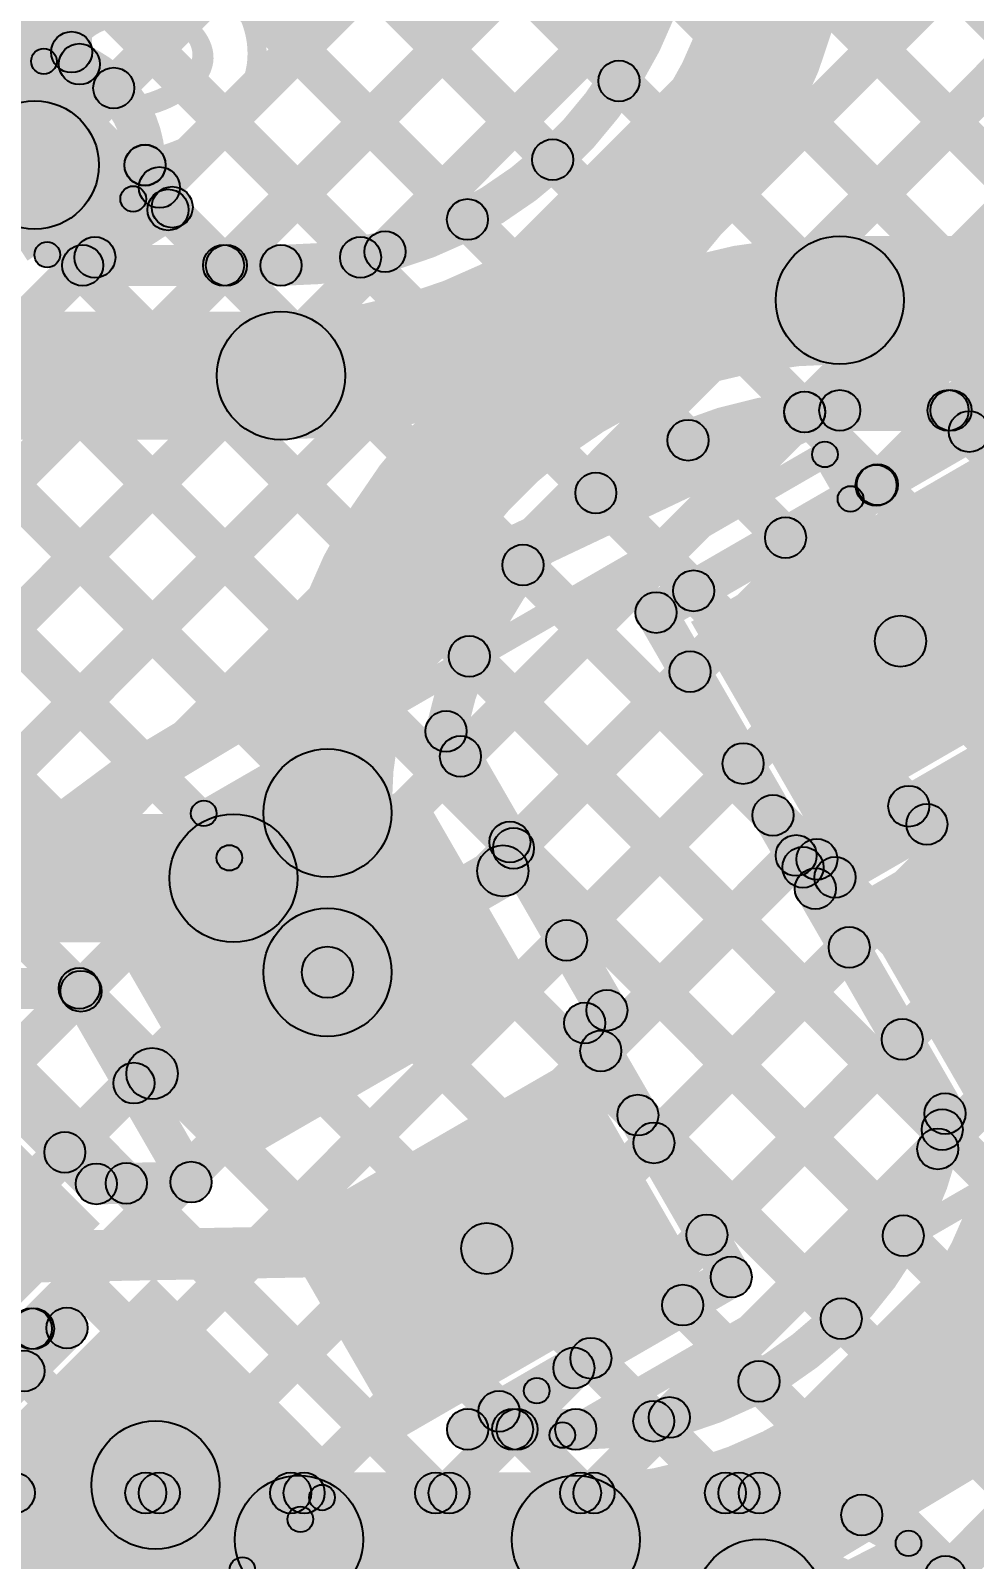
# Model space of a CAD drawing. Header units: millimetres. Extents: x -2.17 to 2.17, y -2.17 to 2.17.
# Drawn here: x -0.4874 to -0.3032, y 0.5495 to 0.8477 of the extents above; entities that cross this region are included whole.
import ezdxf

# ---------------------------------------------------------------- set-up
doc = ezdxf.new("R2010")
doc.units = ezdxf.units.MM
doc.header["$MEASUREMENT"] = 0
for name, color, linetype in [('BottomLayer', 5, 'Continuous'), ('Mechanical2', 216, 'Continuous'), ('TopLayer', 1, 'Continuous'), ('TopOverlay', 2, 'Continuous'), ('TopPaste', 8, 'Continuous'), ('TopSolder', 216, 'Continuous')]:
    doc.layers.add(name, color=color, linetype=linetype)

# ---------------------------------------------------------------- blocks, each defined once
blk = doc.blocks.new('WS2812B_M____240')
at = {"layer": 'TopLayer'}
for points in [[(-0.09409, 0.05079), (-0.03504, 0.05079), (-0.03504, 0.01142), (-0.09409, 0.01142)], [(0.03504, 0.05079), (0.09409, 0.05079), (0.09409, 0.01142), (0.03504, 0.01142)], [(-0.09409, -0.01142), (-0.03504, -0.01142), (-0.03504, -0.05079), (-0.09409, -0.05079)], [(0.03504, -0.01142), (0.09409, -0.01142), (0.09409, -0.05079), (0.03504, -0.05079)]]:
    blk.add_hatch(color=1, dxfattribs=at).paths.add_polyline_path(points)
at = {"layer": 'TopOverlay'}
for points in [[(0.07, 0.0725), (0.07, 0.0675), (-0.07, 0.0675), (-0.07, 0.0725)], [(0.0725, 0.06), (0.0675, 0.06), (0.0675, 0.07), (0.0725, 0.07)], [(-0.0675, -0.07), (-0.0725, -0.07), (-0.0725, -0.06), (-0.0675, -0.06)], [(0.0725, -0.07), (0.0675, -0.07), (0.0675, -0.06), (0.0725, -0.06)], [(0.07, -0.0675), (0.07, -0.0725), (-0.07, -0.0725), (-0.07, -0.0675)]]:
    blk.add_hatch(color=2, dxfattribs=at).paths.add_polyline_path(points)
h = blk.add_hatch(color=2, dxfattribs=at)
edge = h.paths.add_edge_path()
edge.add_arc((0.07, 0.07), 0.0025, 0, 360)
h = blk.add_hatch(color=2, dxfattribs=at)
edge = h.paths.add_edge_path()
edge.add_arc((0.07, 0.07), 0.0025, 0, 360)
h = blk.add_hatch(color=2, dxfattribs=at)
edge = h.paths.add_edge_path()
edge.add_arc((0.07, 0.06), 0.0025, 0, 360)
h = blk.add_hatch(color=2, dxfattribs=at)
edge = h.paths.add_edge_path()
edge.add_arc((-0.07, -0.06), 0.0025, 0, 360)
h = blk.add_hatch(color=2, dxfattribs=at)
edge = h.paths.add_edge_path()
edge.add_arc((0.07, -0.06), 0.0025, 0, 360)
h = blk.add_hatch(color=2, dxfattribs=at)
edge = h.paths.add_edge_path()
edge.add_arc((-0.07, -0.07), 0.0025, 0, 360)
h = blk.add_hatch(color=2, dxfattribs=at)
edge = h.paths.add_edge_path()
edge.add_arc((-0.07, -0.07), 0.0025, 0, 360)
h = blk.add_hatch(color=2, dxfattribs=at)
edge = h.paths.add_edge_path()
edge.add_arc((0.07, -0.07), 0.0025, 0, 360)
h = blk.add_hatch(color=2, dxfattribs=at)
edge = h.paths.add_edge_path()
edge.add_arc((0.07, -0.07), 0.0025, 0, 360)
at = {"layer": 'TopPaste'}
for points in [[(-0.09409, 0.05079), (-0.03504, 0.05079), (-0.03504, 0.01142), (-0.09409, 0.01142)], [(0.03504, 0.05079), (0.09409, 0.05079), (0.09409, 0.01142), (0.03504, 0.01142)], [(-0.09409, -0.01142), (-0.03504, -0.01142), (-0.03504, -0.05079), (-0.09409, -0.05079)], [(0.03504, -0.01142), (0.09409, -0.01142), (0.09409, -0.05079), (0.03504, -0.05079)]]:
    blk.add_hatch(color=8, dxfattribs=at).paths.add_polyline_path(points)
at = {"layer": 'TopSolder'}
for points in [[(-0.09809, 0.05479), (-0.03104, 0.05479), (-0.03104, 0.00742), (-0.09809, 0.00742)], [(0.03104, 0.05479), (0.09809, 0.05479), (0.09809, 0.00742), (0.03104, 0.00742)], [(-0.09809, -0.00742), (-0.03104, -0.00742), (-0.03104, -0.05479), (-0.09809, -0.05479)], [(0.03104, -0.00742), (0.09809, -0.00742), (0.09809, -0.05479), (0.03104, -0.05479)]]:
    blk.add_hatch(color=216, dxfattribs=at).paths.add_polyline_path(points)
at = {"layer": 'TopOverlay'}
for centre in [(0.07, 0.07), (0.07, 0.07), (0.07, 0.06), (-0.07, -0.06), (0.07, -0.06), (-0.07, -0.07), (-0.07, -0.07), (0.07, -0.07), (0.07, -0.07)]:
    blk.add_circle(centre, 0.0025, dxfattribs=at)
blk = doc.blocks.new('WS2812B_M____241')
at = {"layer": 'TopLayer'}
for points in [[(-0.09409, 0.05079), (-0.03504, 0.05079), (-0.03504, 0.01142), (-0.09409, 0.01142)], [(-0.09409, -0.01142), (-0.03504, -0.01142), (-0.03504, -0.05079), (-0.09409, -0.05079)]]:
    blk.add_hatch(color=1, dxfattribs=at).paths.add_polyline_path(points)
at = {"layer": 'TopOverlay'}
h = blk.add_hatch(color=2, dxfattribs=at)
edge = h.paths.add_edge_path()
edge.add_arc((-0.091, 0.061), 0.0025, 0, 360)
h = blk.add_hatch(color=2, dxfattribs=at)
edge = h.paths.add_edge_path()
edge.add_arc((-0.085, 0.061), 0.0025, 0, 360)
h = blk.add_hatch(color=2, dxfattribs=at)
edge = h.paths.add_edge_path()
edge.add_arc((-0.07, 0.06), 0.0025, 0, 360)
at = {"layer": 'TopPaste'}
for points in [[(-0.09409, 0.05079), (-0.03504, 0.05079), (-0.03504, 0.01142), (-0.09409, 0.01142)], [(-0.09409, -0.01142), (-0.03504, -0.01142), (-0.03504, -0.05079), (-0.09409, -0.05079)]]:
    blk.add_hatch(color=8, dxfattribs=at).paths.add_polyline_path(points)
at = {"layer": 'TopSolder'}
for points in [[(-0.09809, 0.05479), (-0.03104, 0.05479), (-0.03104, 0.00742), (-0.09809, 0.00742)], [(-0.09809, -0.00742), (-0.03104, -0.00742), (-0.03104, -0.05479), (-0.09809, -0.05479)]]:
    blk.add_hatch(color=216, dxfattribs=at).paths.add_polyline_path(points)
at = {"layer": 'TopOverlay', "const_width": 0.005}
blk.add_lwpolyline([(-0.085, 0.061, 1), (-0.091, 0.061, 1)], format="xyb", close=True, dxfattribs=at)
at = {"layer": 'TopOverlay'}
for centre in [(-0.091, 0.061), (-0.085, 0.061), (-0.07, 0.06)]:
    blk.add_circle(centre, 0.0025, dxfattribs=at)
blk = doc.blocks.new('C__0402_381')
at = {"layer": 'TopLayer'}
for points in [[(-0.0275, -0.0125), (-0.0275, 0.0125), (-0.0095, 0.0125), (-0.0095, -0.0125)], [(0.0095, -0.0125), (0.0095, 0.0125), (0.0275, 0.0125), (0.0275, -0.0125)]]:
    blk.add_hatch(color=1, dxfattribs=at).paths.add_polyline_path(points)
at = {"layer": 'TopOverlay'}
h = blk.add_hatch(color=2, dxfattribs=at)
edge = h.paths.add_edge_path()
edge.add_arc((-0.031, 0.016), 0.0025, 0, 360)
h = blk.add_hatch(color=2, dxfattribs=at)
edge = h.paths.add_edge_path()
edge.add_arc((-0.031, 0.016), 0.0025, 0, 360)
for points in [[(-0.031, 0.0135), (-0.031, 0.0185), (-0.011, 0.0185), (-0.011, 0.0135)], [(0.011, 0.0135), (0.011, 0.0185), (0.031, 0.0185), (0.031, 0.0135)], [(-0.0335, 0.016), (-0.0285, 0.016), (-0.0285, -0.016), (-0.0335, -0.016)], [(0.0285, 0.016), (0.0335, 0.016), (0.0335, -0.016), (0.0285, -0.016)], [(-0.031, -0.0185), (-0.031, -0.0135), (-0.011, -0.0135), (-0.011, -0.0185)], [(0.011, -0.0185), (0.011, -0.0135), (0.031, -0.0135), (0.031, -0.0185)]]:
    blk.add_hatch(color=2, dxfattribs=at).paths.add_polyline_path(points)
h = blk.add_hatch(color=2, dxfattribs=at)
edge = h.paths.add_edge_path()
edge.add_arc((-0.011, 0.016), 0.0025, 0, 360)
h = blk.add_hatch(color=2, dxfattribs=at)
edge = h.paths.add_edge_path()
edge.add_arc((0.011, 0.016), 0.0025, 0, 360)
h = blk.add_hatch(color=2, dxfattribs=at)
edge = h.paths.add_edge_path()
edge.add_arc((0.031, 0.016), 0.0025, 0, 360)
h = blk.add_hatch(color=2, dxfattribs=at)
edge = h.paths.add_edge_path()
edge.add_arc((0.031, 0.016), 0.0025, 0, 360)
h = blk.add_hatch(color=2, dxfattribs=at)
edge = h.paths.add_edge_path()
edge.add_arc((-0.031, -0.016), 0.0025, 0, 360)
h = blk.add_hatch(color=2, dxfattribs=at)
edge = h.paths.add_edge_path()
edge.add_arc((-0.031, -0.016), 0.0025, 0, 360)
h = blk.add_hatch(color=2, dxfattribs=at)
edge = h.paths.add_edge_path()
edge.add_arc((-0.011, -0.016), 0.0025, 0, 360)
h = blk.add_hatch(color=2, dxfattribs=at)
edge = h.paths.add_edge_path()
edge.add_arc((0.011, -0.016), 0.0025, 0, 360)
h = blk.add_hatch(color=2, dxfattribs=at)
edge = h.paths.add_edge_path()
edge.add_arc((0.031, -0.016), 0.0025, 0, 360)
h = blk.add_hatch(color=2, dxfattribs=at)
edge = h.paths.add_edge_path()
edge.add_arc((0.031, -0.016), 0.0025, 0, 360)
at = {"layer": 'TopPaste'}
for points in [[(-0.0275, -0.0125), (-0.0275, 0.0125), (-0.0095, 0.0125), (-0.0095, -0.0125)], [(0.0095, -0.0125), (0.0095, 0.0125), (0.0275, 0.0125), (0.0275, -0.0125)]]:
    blk.add_hatch(color=8, dxfattribs=at).paths.add_polyline_path(points)
at = {"layer": 'TopSolder'}
for points in [[(-0.02986, -0.01486), (-0.02986, 0.01486), (-0.00714, 0.01486), (-0.00714, -0.01486)], [(0.00714, -0.01486), (0.00714, 0.01486), (0.02986, 0.01486), (0.02986, -0.01486)]]:
    blk.add_hatch(color=216, dxfattribs=at).paths.add_polyline_path(points)
at = {"layer": 'TopOverlay'}
for centre in [(-0.031, 0.016), (-0.031, 0.016), (-0.011, 0.016), (0.011, 0.016), (0.031, 0.016), (0.031, 0.016), (-0.031, -0.016), (-0.031, -0.016), (-0.011, -0.016), (0.011, -0.016), (0.031, -0.016), (0.031, -0.016)]:
    blk.add_circle(centre, 0.0025, dxfattribs=at)
blk = doc.blocks.new('C__0402_410')
at = {"layer": 'TopLayer'}
for points in [[(-0.0275, -0.0125), (-0.0275, 0.0125), (-0.0095, 0.0125), (-0.0095, -0.0125)], [(0.0095, -0.0125), (0.0095, 0.0125), (0.0275, 0.0125), (0.0275, -0.0125)]]:
    blk.add_hatch(color=1, dxfattribs=at).paths.add_polyline_path(points)
at = {"layer": 'TopOverlay'}
h = blk.add_hatch(color=2, dxfattribs=at)
edge = h.paths.add_edge_path()
edge.add_arc((-0.031, 0.016), 0.0025, 0, 360)
h = blk.add_hatch(color=2, dxfattribs=at)
edge = h.paths.add_edge_path()
edge.add_arc((-0.031, 0.016), 0.0025, 0, 360)
for points in [[(-0.031, 0.0135), (-0.031, 0.0185), (-0.011, 0.0185), (-0.011, 0.0135)], [(0.011, 0.0135), (0.011, 0.0185), (0.031, 0.0185), (0.031, 0.0135)], [(-0.0335, 0.016), (-0.0285, 0.016), (-0.0285, -0.016), (-0.0335, -0.016)], [(0.0285, 0.016), (0.0335, 0.016), (0.0335, -0.016), (0.0285, -0.016)], [(-0.031, -0.0185), (-0.031, -0.0135), (-0.011, -0.0135), (-0.011, -0.0185)], [(0.011, -0.0185), (0.011, -0.0135), (0.031, -0.0135), (0.031, -0.0185)]]:
    blk.add_hatch(color=2, dxfattribs=at).paths.add_polyline_path(points)
h = blk.add_hatch(color=2, dxfattribs=at)
edge = h.paths.add_edge_path()
edge.add_arc((-0.011, 0.016), 0.0025, 0, 360)
h = blk.add_hatch(color=2, dxfattribs=at)
edge = h.paths.add_edge_path()
edge.add_arc((0.011, 0.016), 0.0025, 0, 360)
h = blk.add_hatch(color=2, dxfattribs=at)
edge = h.paths.add_edge_path()
edge.add_arc((0.031, 0.016), 0.0025, 0, 360)
h = blk.add_hatch(color=2, dxfattribs=at)
edge = h.paths.add_edge_path()
edge.add_arc((0.031, 0.016), 0.0025, 0, 360)
h = blk.add_hatch(color=2, dxfattribs=at)
edge = h.paths.add_edge_path()
edge.add_arc((-0.031, -0.016), 0.0025, 0, 360)
h = blk.add_hatch(color=2, dxfattribs=at)
edge = h.paths.add_edge_path()
edge.add_arc((-0.031, -0.016), 0.0025, 0, 360)
h = blk.add_hatch(color=2, dxfattribs=at)
edge = h.paths.add_edge_path()
edge.add_arc((-0.011, -0.016), 0.0025, 0, 360)
h = blk.add_hatch(color=2, dxfattribs=at)
edge = h.paths.add_edge_path()
edge.add_arc((0.011, -0.016), 0.0025, 0, 360)
h = blk.add_hatch(color=2, dxfattribs=at)
edge = h.paths.add_edge_path()
edge.add_arc((0.031, -0.016), 0.0025, 0, 360)
h = blk.add_hatch(color=2, dxfattribs=at)
edge = h.paths.add_edge_path()
edge.add_arc((0.031, -0.016), 0.0025, 0, 360)
at = {"layer": 'TopPaste'}
for points in [[(-0.0275, -0.0125), (-0.0275, 0.0125), (-0.0095, 0.0125), (-0.0095, -0.0125)], [(0.0095, -0.0125), (0.0095, 0.0125), (0.0275, 0.0125), (0.0275, -0.0125)]]:
    blk.add_hatch(color=8, dxfattribs=at).paths.add_polyline_path(points)
at = {"layer": 'TopSolder'}
for points in [[(-0.02986, -0.01486), (-0.02986, 0.01486), (-0.00714, 0.01486), (-0.00714, -0.01486)], [(0.00714, -0.01486), (0.00714, 0.01486), (0.02986, 0.01486), (0.02986, -0.01486)]]:
    blk.add_hatch(color=216, dxfattribs=at).paths.add_polyline_path(points)
at = {"layer": 'TopOverlay'}
for centre in [(-0.031, 0.016), (-0.031, 0.016), (-0.011, 0.016), (0.011, 0.016), (0.031, 0.016), (0.031, 0.016), (-0.031, -0.016), (-0.031, -0.016), (-0.011, -0.016), (0.011, -0.016), (0.031, -0.016), (0.031, -0.016)]:
    blk.add_circle(centre, 0.0025, dxfattribs=at)

msp = doc.modelspace()

# ---------------------------------------------------------------- hatches: boundary and pattern name
at = {"layer": 'BottomLayer'}
for points in [[(-0.32235, 0.55537), (-0.32801, 0.56103), (0.94909, 1.83813), (0.95475, 1.83247)], [(-0.30604, 0.5434), (-0.3117, 0.54906), (0.96823, 1.82898), (0.97388, 1.82332)], [(-1.27751, 1.59571), (-1.27186, 1.60136), (-0.20667, 0.53618), (-0.21233, 0.53052)], [(-1.29351, 1.58342), (-1.28786, 1.58908), (-0.20667, 0.50789), (-0.21233, 0.50224)], [(-1.30951, 1.57114), (-1.30386, 1.57679), (-0.20667, 0.47961), (-0.21233, 0.47395)], [(-1.32551, 1.55885), (-1.31985, 1.56451), (-0.09317, 0.33782), (-0.09883, 0.33217)], [(-1.34151, 1.54657), (-1.33585, 1.55222), (-0.34896, 0.56533), (-0.35462, 0.55967)], [(-1.35607, 1.53284), (-1.35042, 1.5385), (-0.37724, 0.56533), (-0.3829, 0.55967)], [(-1.37022, 1.5187), (-1.36456, 1.52436), (-0.40553, 0.56533), (-0.41119, 0.55967)], [(-1.38436, 1.50456), (-1.3787, 1.51022), (-0.43381, 0.56533), (-0.43947, 0.55967)], [(-1.3985, 1.49042), (-1.39284, 1.49607), (-0.4621, 0.56533), (-0.46775, 0.55967)], [(-1.03821, 0.29206), (-1.04387, 0.29772), (0.13631, 1.47789), (0.14197, 1.47224)], [(-1.00993, 0.29206), (-1.01558, 0.29772), (0.14567, 1.45897), (0.15133, 1.45332)], [(-0.98164, 0.29206), (-0.9873, 0.29772), (0.14567, 1.43069), (0.15133, 1.42503)], [(-0.95336, 0.29206), (-0.95902, 0.29772), (0.14567, 1.4024), (0.15133, 1.39675)], [(-0.92507, 0.29206), (-0.93073, 0.29772), (0.14567, 1.37412), (0.15133, 1.36846)], [(-0.70329, 0.48556), (-0.70895, 0.49122), (0.14567, 1.34584), (0.15133, 1.34018)], [(-0.67501, 0.48556), (-0.68066, 0.49122), (0.14567, 1.31755), (0.15133, 1.31189)], [(-0.57427, 0.55801), (-0.57993, 0.56366), (0.14567, 1.28927), (0.15133, 1.28361)], [(-0.54433, 0.55967), (-0.54998, 0.56533), (0.14567, 1.26098), (0.15133, 1.25533)], [(-0.51604, 0.55967), (-0.5217, 0.56533), (0.14567, 1.2327), (0.15133, 1.22704)], [(-0.66433, 1.20879), (-0.65867, 1.21445), (-0.09882, 0.6546), (-0.10448, 0.64895)], [(-0.48776, 0.55967), (-0.49341, 0.56533), (0.14567, 1.20441), (0.15133, 1.19876)], [(-0.66433, 1.18051), (-0.65867, 1.18617), (-0.12711, 0.6546), (-0.13277, 0.64895)], [(-0.45947, 0.55967), (-0.46513, 0.56533), (0.14567, 1.17613), (0.15133, 1.17047)], [(-0.66433, 1.15223), (-0.65867, 1.15788), (-0.15539, 0.6546), (-0.16105, 0.64895)], [(-0.43119, 0.55967), (-0.43685, 0.56533), (0.14567, 1.14785), (0.15133, 1.14219)], [(-0.66433, 1.12394), (-0.65867, 1.1296), (-0.1807, 0.65163), (-0.18636, 0.64597)], [(-0.4029, 0.55967), (-0.40856, 0.56533), (0.14163, 1.11552), (0.14728, 1.10986)], [(-0.66834, 1.09967), (-0.66268, 1.10533), (-0.19707, 0.63972), (-0.20273, 0.63406)], [(-0.37462, 0.55967), (-0.38028, 0.56533), (0.15243, 1.09803), (0.15808, 1.09238)], [(-0.34634, 0.55967), (-0.35199, 0.56533), (0.17891, 1.09623), (0.18457, 1.09057)], [(-0.68038, 1.08342), (-0.67472, 1.08908), (-0.20604, 0.6204), (-0.2117, 0.61474)], [(-0.72472, 1.0712), (-0.71906, 1.07685), (-0.20667, 0.56446), (-0.21233, 0.5588)], [(-0.69887, 1.07363), (-0.69321, 1.07928), (-0.20667, 0.59275), (-0.21233, 0.58709)], [(-0.56506, 0.5585), (-0.56506, 0.5665), (-0.3452, 0.5665), (-0.3452, 0.5585)], [(-0.56506, 0.5285), (-0.56506, 0.5535), (-0.3452, 0.5535), (-0.3452, 0.5285)]]:
    msp.add_hatch(color=5, dxfattribs=at).paths.add_polyline_path(points)
h = msp.add_hatch(color=5, dxfattribs=at)
edge = h.paths.add_edge_path()
edge.add_arc((-0.49059, 0.5625), 0.004, 0, 360)
h = msp.add_hatch(color=5, dxfattribs=at)
edge = h.paths.add_edge_path()
edge.add_arc((-0.46493, 0.5625), 0.004, 0, 360)
h = msp.add_hatch(color=5, dxfattribs=at)
edge = h.paths.add_edge_path()
edge.add_arc((-0.4623, 0.5625), 0.004, 0, 360)
h = msp.add_hatch(color=5, dxfattribs=at)
edge = h.paths.add_edge_path()
edge.add_arc((-0.43664, 0.5625), 0.004, 0, 360)
h = msp.add_hatch(color=5, dxfattribs=at)
edge = h.paths.add_edge_path()
edge.add_arc((-0.43402, 0.5625), 0.004, 0, 360)
h = msp.add_hatch(color=5, dxfattribs=at)
edge = h.paths.add_edge_path()
edge.add_arc((-0.40836, 0.5625), 0.004, 0, 360)
h = msp.add_hatch(color=5, dxfattribs=at)
edge = h.paths.add_edge_path()
edge.add_arc((-0.40573, 0.5625), 0.004, 0, 360)
h = msp.add_hatch(color=5, dxfattribs=at)
edge = h.paths.add_edge_path()
edge.add_arc((-0.38007, 0.5625), 0.004, 0, 360)
h = msp.add_hatch(color=5, dxfattribs=at)
edge = h.paths.add_edge_path()
edge.add_arc((-0.37745, 0.5625), 0.004, 0, 360)
h = msp.add_hatch(color=5, dxfattribs=at)
edge = h.paths.add_edge_path()
edge.add_arc((-0.35179, 0.5625), 0.004, 0, 360)
h = msp.add_hatch(color=5, dxfattribs=at)
edge = h.paths.add_edge_path()
edge.add_arc((-0.34916, 0.5625), 0.004, 0, 360)
h = msp.add_hatch(color=5, dxfattribs=at)
edge = h.paths.add_edge_path()
edge.add_arc((-0.3452, 0.5625), 0.004, 0, 360)
h = msp.add_hatch(color=5, dxfattribs=at)
edge = h.paths.add_edge_path()
edge.add_arc((-0.3452, 0.5625), 0.004, 0, 360)
h = msp.add_hatch(color=5, dxfattribs=at)
edge = h.paths.add_edge_path()
edge.add_arc((-0.32518, 0.5582), 0.004, 0, 360)
h = msp.add_hatch(color=5, dxfattribs=at)
edge = h.paths.add_edge_path()
edge.add_arc((-0.3452, 0.541), 0.0125, 0, 360)
h = msp.add_hatch(color=5, dxfattribs=at)
edge = h.paths.add_edge_path()
edge.add_arc((-0.3452, 0.541), 0.0125, 0, 360)
h = msp.add_hatch(color=5, dxfattribs=at)
edge = h.paths.add_edge_path()
edge.add_arc((-0.30887, 0.54623), 0.004, 0, 360)
at = {"layer": 'TopLayer'}
for points in [[(-0.46835, 0.83364), (-0.47401, 0.83929), (-0.42158, 0.89172), (-0.41593, 0.88606)], [(-0.45945, 0.81426), (-0.4651, 0.81991), (-0.39238, 0.89264), (-0.38672, 0.88698)], [(-0.45473, 0.88606), (-0.44908, 0.89172), (-0.38269, 0.82533), (-0.38835, 0.81968)], [(-0.42645, 0.88606), (-0.42079, 0.89172), (-0.36974, 0.84067), (-0.3754, 0.83501)], [(-0.47541, 0.84347), (-0.48341, 0.84347), (-0.48341, 0.88931), (-0.47541, 0.88931)], [(-0.48224, 0.88528), (-0.47658, 0.89094), (-0.39931, 0.81367), (-0.40497, 0.80801)], [(-0.44636, 0.79906), (-0.45202, 0.80472), (-0.36567, 0.89107), (-0.36001, 0.88541)], [(-0.48224, 0.857), (-0.47658, 0.86266), (-0.42019, 0.80627), (-0.42585, 0.80061)], [(-0.4154, 0.80173), (-0.42106, 0.80739), (-0.36554, 0.8629), (-0.35989, 0.85725)], [(-0.46844, 0.81923), (-0.46173, 0.82359), (-0.45642, 0.81542), (-0.46313, 0.81106)], [(-0.47268, 0.80009), (-0.47704, 0.8068), (-0.46196, 0.81659), (-0.4576, 0.80988)], [(-0.46341, 0.80989), (-0.45775, 0.81554), (-0.44693, 0.80472), (-0.45258, 0.79906)], [(-0.47725, 0.79789), (-0.47725, 0.80589), (-0.43854, 0.80589), (-0.43854, 0.79789)], [(-0.32947, 0.7826), (-0.32947, 0.8076), (-0.23828, 0.8076), (-0.23828, 0.7826)], [(-0.504, 0.76789), (-0.504, 0.79289), (-0.43854, 0.79289), (-0.43854, 0.76789)], [(-0.40068, 0.70331), (-0.40634, 0.70897), (-0.33919, 0.77612), (-0.33353, 0.77047)], [(-0.36334, 0.73072), (-0.36734, 0.73765), (-0.30061, 0.77618), (-0.29661, 0.76925)], [(-0.33914, 0.77047), (-0.33348, 0.77613), (-0.31931, 0.76196), (-0.32497, 0.7563)], [(-0.32947, 0.7696), (-0.32947, 0.7776), (-0.25621, 0.7776), (-0.25621, 0.7696)], [(-0.31955, 0.75616), (-0.32521, 0.76182), (-0.3106, 0.77643), (-0.30494, 0.77077)], [(-0.31116, 0.77077), (-0.3055, 0.77643), (-0.30138, 0.77231), (-0.30704, 0.76665)], [(-0.36192, 0.76496), (-0.35626, 0.77062), (-0.33725, 0.7516), (-0.3429, 0.74595)], [(-0.37992, 0.75468), (-0.37426, 0.76033), (-0.35518, 0.74125), (-0.36083, 0.73559)], [(-0.39414, 0.74062), (-0.38848, 0.74627), (-0.33969, 0.69748), (-0.34534, 0.69182)], [(-0.36881, 0.73219), (-0.36188, 0.73619), (-0.33319, 0.6865), (-0.34012, 0.6825)], [(-0.31856, 0.72369), (-0.31671, 0.73352), (-0.19926, 0.71146), (-0.20111, 0.70163)], [(-0.40461, 0.72281), (-0.39896, 0.72846), (-0.30666, 0.63617), (-0.31232, 0.63051)], [(-0.39033, 0.68538), (-0.39599, 0.69104), (-0.36152, 0.7255), (-0.35587, 0.71985)], [(-0.4098, 0.70903), (-0.40287, 0.71303), (-0.37147, 0.65863), (-0.37839, 0.65463)], [(-0.33466, 0.68104), (-0.33866, 0.68797), (-0.29496, 0.71319), (-0.29096, 0.70627)], [(-0.33224, 0.67685), (-0.33624, 0.68378), (-0.28767, 0.71182), (-0.28367, 0.7049)], [(-0.37998, 0.66745), (-0.38564, 0.67311), (-0.35117, 0.70757), (-0.34551, 0.70191)], [(-0.31884, 0.6936), (-0.31318, 0.69925), (-0.30964, 0.69571), (-0.3153, 0.69006)], [(-0.516, 0.66989), (-0.516, 0.69489), (-0.44782, 0.69489), (-0.44782, 0.66989)], [(-0.41697, 0.66404), (-0.44197, 0.66404), (-0.44197, 0.6951), (-0.41697, 0.6951)], [(-0.39669, 0.6866), (-0.39103, 0.69226), (-0.31426, 0.61548), (-0.31992, 0.60982)], [(-0.37329, 0.64586), (-0.37894, 0.65152), (-0.34082, 0.68964), (-0.33516, 0.68398)], [(-0.33677, 0.68324), (-0.33111, 0.6889), (-0.32757, 0.68536), (-0.33323, 0.6797)], [(-0.42697, 0.65971), (-0.43197, 0.66837), (-0.39774, 0.68814), (-0.39274, 0.67948)], [(-0.3377, 0.67832), (-0.33078, 0.68232), (-0.30546, 0.63847), (-0.31239, 0.63447)], [(-0.36293, 0.62793), (-0.36859, 0.63358), (-0.33047, 0.67171), (-0.32481, 0.66605)], [(-0.4612, 0.63995), (-0.4662, 0.64861), (-0.43197, 0.66837), (-0.42697, 0.65971)], [(-0.516, 0.65689), (-0.516, 0.66489), (-0.47791, 0.66489), (-0.47791, 0.65689)], [(-0.50957, 0.65806), (-0.50392, 0.66372), (-0.46591, 0.62571), (-0.47156, 0.62005)], [(-0.49205, 0.64023), (-0.4977, 0.64589), (-0.48042, 0.66317), (-0.47477, 0.65752)], [(-0.48137, 0.65889), (-0.47445, 0.66289), (-0.45263, 0.62511), (-0.45956, 0.62111)], [(-0.37726, 0.65067), (-0.38126, 0.6576), (-0.37693, 0.6601), (-0.37293, 0.65317)], [(-0.51021, 0.65274), (-0.50455, 0.65839), (-0.47176, 0.6256), (-0.47741, 0.61994)], [(-0.38272, 0.65213), (-0.3758, 0.65613), (-0.34719, 0.60659), (-0.35412, 0.60259)], [(-0.35258, 0.61), (-0.35824, 0.61565), (-0.32011, 0.65378), (-0.31446, 0.64812)], [(-0.47791, 0.62609), (-0.48356, 0.63175), (-0.47007, 0.64524), (-0.46441, 0.63958)], [(-0.37172, 0.63334), (-0.36606, 0.639), (-0.32636, 0.5993), (-0.33202, 0.59364)], [(-0.35991, 0.57438), (-0.36557, 0.58004), (-0.31318, 0.63242), (-0.30753, 0.62677)], [(-0.47451, 0.61877), (-0.47466, 0.62677), (-0.45617, 0.62711), (-0.45602, 0.61911)], [(-0.51425, 0.60304), (-0.51443, 0.61304), (-0.39846, 0.61517), (-0.39827, 0.60517)], [(-0.4001, 0.57143), (-0.4041, 0.57835), (-0.35266, 0.60806), (-0.34866, 0.60113)], [(-0.36296, 0.5963), (-0.3573, 0.60195), (-0.34242, 0.58708), (-0.34808, 0.58142)], [(-0.55154, 0.52417), (-0.5572, 0.52983), (-0.48966, 0.59737), (-0.484, 0.59171)], [(-0.51847, 0.55768), (-0.52413, 0.56334), (-0.4901, 0.59736), (-0.48445, 0.5917)], [(-0.51505, 0.55426), (-0.52071, 0.55992), (-0.48314, 0.59749), (-0.47748, 0.59183)], [(-0.4872, 0.59053), (-0.48735, 0.59853), (-0.48038, 0.59866), (-0.48024, 0.59066)], [(-0.49495, 0.58686), (-0.48929, 0.59252), (-0.48587, 0.5891), (-0.49153, 0.58344)], [(-0.38089, 0.58594), (-0.37523, 0.5916), (-0.36295, 0.57932), (-0.36861, 0.57367)], [(-0.39052, 0.57206), (-0.39617, 0.57772), (-0.38421, 0.58968), (-0.37855, 0.58403)], [(-0.4021, 0.57089), (-0.4021, 0.57889), (-0.381, 0.57889), (-0.381, 0.57089)], [(-0.39882, 0.57559), (-0.39316, 0.58125), (-0.38963, 0.57772), (-0.39529, 0.57206)], [(-0.45054, 0.50543), (-0.47554, 0.50543), (-0.47554, 0.56405), (-0.45054, 0.56405)], [(-0.43503, 0.54089), (-0.43503, 0.56589), (-0.381, 0.56589), (-0.381, 0.54089)]]:
    msp.add_hatch(color=1, dxfattribs=at).paths.add_polyline_path(points)
h = msp.add_hatch(color=1, dxfattribs=at)
edge = h.paths.add_edge_path()
edge.add_arc((-0.47941, 0.84347), 0.004, 0, 360)
h = msp.add_hatch(color=1, dxfattribs=at)
edge = h.paths.add_edge_path()
edge.add_arc((-0.47789, 0.84113), 0.004, 0, 360)
h = msp.add_hatch(color=1, dxfattribs=at)
edge = h.paths.add_edge_path()
edge.add_arc((-0.37257, 0.83784), 0.004, 0, 360)
h = msp.add_hatch(color=1, dxfattribs=at)
edge = h.paths.add_edge_path()
edge.add_arc((-0.47118, 0.83646), 0.004, 0, 360)
h = msp.add_hatch(color=1, dxfattribs=at)
edge = h.paths.add_edge_path()
edge.add_arc((-0.48658, 0.82147), 0.0125, 0, 360)
h = msp.add_hatch(color=1, dxfattribs=at)
edge = h.paths.add_edge_path()
edge.add_arc((-0.38552, 0.8225), 0.004, 0, 360)
h = msp.add_hatch(color=1, dxfattribs=at)
edge = h.paths.add_edge_path()
edge.add_arc((-0.46508, 0.82147), 0.004, 0, 360)
h = msp.add_hatch(color=1, dxfattribs=at)
edge = h.paths.add_edge_path()
edge.add_arc((-0.46508, 0.82141), 0.004, 0, 360)
h = msp.add_hatch(color=1, dxfattribs=at)
edge = h.paths.add_edge_path()
edge.add_arc((-0.46228, 0.81708), 0.004, 0, 360)
h = msp.add_hatch(color=1, dxfattribs=at)
edge = h.paths.add_edge_path()
edge.add_arc((-0.45978, 0.81324), 0.004, 0, 360)
h = msp.add_hatch(color=1, dxfattribs=at)
edge = h.paths.add_edge_path()
edge.add_arc((-0.45978, 0.81324), 0.004, 0, 360)
h = msp.add_hatch(color=1, dxfattribs=at)
edge = h.paths.add_edge_path()
edge.add_arc((-0.46058, 0.81272), 0.004, 0, 360)
h = msp.add_hatch(color=1, dxfattribs=at)
edge = h.paths.add_edge_path()
edge.add_arc((-0.40214, 0.81084), 0.004, 0, 360)
h = msp.add_hatch(color=1, dxfattribs=at)
edge = h.paths.add_edge_path()
edge.add_arc((-0.41823, 0.80456), 0.004, 0, 360)
h = msp.add_hatch(color=1, dxfattribs=at)
edge = h.paths.add_edge_path()
edge.add_arc((-0.47725, 0.80189), 0.004, 0, 360)
h = msp.add_hatch(color=1, dxfattribs=at)
edge = h.paths.add_edge_path()
edge.add_arc((-0.47486, 0.80344), 0.004, 0, 360)
h = msp.add_hatch(color=1, dxfattribs=at)
edge = h.paths.add_edge_path()
edge.add_arc((-0.44976, 0.80189), 0.004, 0, 360)
h = msp.add_hatch(color=1, dxfattribs=at)
edge = h.paths.add_edge_path()
edge.add_arc((-0.44919, 0.80189), 0.004, 0, 360)
h = msp.add_hatch(color=1, dxfattribs=at)
edge = h.paths.add_edge_path()
edge.add_arc((-0.43854, 0.80189), 0.004, 0, 360)
h = msp.add_hatch(color=1, dxfattribs=at)
edge = h.paths.add_edge_path()
edge.add_arc((-0.43854, 0.80189), 0.004, 0, 360)
h = msp.add_hatch(color=1, dxfattribs=at)
edge = h.paths.add_edge_path()
edge.add_arc((-0.42302, 0.80344), 0.004, 0, 360)
h = msp.add_hatch(color=1, dxfattribs=at)
edge = h.paths.add_edge_path()
edge.add_arc((-0.32947, 0.7951), 0.0125, 0, 360)
h = msp.add_hatch(color=1, dxfattribs=at)
edge = h.paths.add_edge_path()
edge.add_arc((-0.32947, 0.7951), 0.0125, 0, 360)
h = msp.add_hatch(color=1, dxfattribs=at)
edge = h.paths.add_edge_path()
edge.add_arc((-0.43854, 0.78039), 0.0125, 0, 360)
h = msp.add_hatch(color=1, dxfattribs=at)
edge = h.paths.add_edge_path()
edge.add_arc((-0.43854, 0.78039), 0.0125, 0, 360)
h = msp.add_hatch(color=1, dxfattribs=at)
edge = h.paths.add_edge_path()
edge.add_arc((-0.33636, 0.77329), 0.004, 0, 360)
h = msp.add_hatch(color=1, dxfattribs=at)
edge = h.paths.add_edge_path()
edge.add_arc((-0.33631, 0.7733), 0.004, 0, 360)
h = msp.add_hatch(color=1, dxfattribs=at)
edge = h.paths.add_edge_path()
edge.add_arc((-0.32947, 0.7736), 0.004, 0, 360)
h = msp.add_hatch(color=1, dxfattribs=at)
edge = h.paths.add_edge_path()
edge.add_arc((-0.32947, 0.7736), 0.004, 0, 360)
h = msp.add_hatch(color=1, dxfattribs=at)
edge = h.paths.add_edge_path()
edge.add_arc((-0.30833, 0.7736), 0.004, 0, 360)
h = msp.add_hatch(color=1, dxfattribs=at)
edge = h.paths.add_edge_path()
edge.add_arc((-0.30777, 0.7736), 0.004, 0, 360)
h = msp.add_hatch(color=1, dxfattribs=at)
edge = h.paths.add_edge_path()
edge.add_arc((-0.30421, 0.76948), 0.004, 0, 360)
h = msp.add_hatch(color=1, dxfattribs=at)
edge = h.paths.add_edge_path()
edge.add_arc((-0.35909, 0.76779), 0.004, 0, 360)
h = msp.add_hatch(color=1, dxfattribs=at)
edge = h.paths.add_edge_path()
edge.add_arc((-0.37709, 0.7575), 0.004, 0, 360)
h = msp.add_hatch(color=1, dxfattribs=at)
edge = h.paths.add_edge_path()
edge.add_arc((-0.32238, 0.75899), 0.004, 0, 360)
h = msp.add_hatch(color=1, dxfattribs=at)
edge = h.paths.add_edge_path()
edge.add_arc((-0.32214, 0.75913), 0.004, 0, 360)
h = msp.add_hatch(color=1, dxfattribs=at)
edge = h.paths.add_edge_path()
edge.add_arc((-0.34007, 0.74878), 0.004, 0, 360)
h = msp.add_hatch(color=1, dxfattribs=at)
edge = h.paths.add_edge_path()
edge.add_arc((-0.39131, 0.74345), 0.004, 0, 360)
h = msp.add_hatch(color=1, dxfattribs=at)
edge = h.paths.add_edge_path()
edge.add_arc((-0.35801, 0.73842), 0.004, 0, 360)
h = msp.add_hatch(color=1, dxfattribs=at)
edge = h.paths.add_edge_path()
edge.add_arc((-0.36534, 0.73419), 0.004, 0, 360)
h = msp.add_hatch(color=1, dxfattribs=at)
edge = h.paths.add_edge_path()
edge.add_arc((-0.36534, 0.73419), 0.004, 0, 360)
h = msp.add_hatch(color=1, dxfattribs=at)
edge = h.paths.add_edge_path()
edge.add_arc((-0.31763, 0.72861), 0.005, 0, 360)
h = msp.add_hatch(color=1, dxfattribs=at)
edge = h.paths.add_edge_path()
edge.add_arc((-0.40179, 0.72563), 0.004, 0, 360)
h = msp.add_hatch(color=1, dxfattribs=at)
edge = h.paths.add_edge_path()
edge.add_arc((-0.3587, 0.72267), 0.004, 0, 360)
h = msp.add_hatch(color=1, dxfattribs=at)
edge = h.paths.add_edge_path()
edge.add_arc((-0.40633, 0.71103), 0.004, 0, 360)
h = msp.add_hatch(color=1, dxfattribs=at)
edge = h.paths.add_edge_path()
edge.add_arc((-0.40633, 0.71103), 0.004, 0, 360)
h = msp.add_hatch(color=1, dxfattribs=at)
edge = h.paths.add_edge_path()
edge.add_arc((-0.40351, 0.70614), 0.004, 0, 360)
h = msp.add_hatch(color=1, dxfattribs=at)
edge = h.paths.add_edge_path()
edge.add_arc((-0.42947, 0.6951), 0.0125, 0, 360)
h = msp.add_hatch(color=1, dxfattribs=at)
edge = h.paths.add_edge_path()
edge.add_arc((-0.42947, 0.6951), 0.0125, 0, 360)
h = msp.add_hatch(color=1, dxfattribs=at)
edge = h.paths.add_edge_path()
edge.add_arc((-0.34834, 0.70474), 0.004, 0, 360)
h = msp.add_hatch(color=1, dxfattribs=at)
edge = h.paths.add_edge_path()
edge.add_arc((-0.34252, 0.69465), 0.004, 0, 360)
h = msp.add_hatch(color=1, dxfattribs=at)
edge = h.paths.add_edge_path()
edge.add_arc((-0.31601, 0.69642), 0.004, 0, 360)
h = msp.add_hatch(color=1, dxfattribs=at)
edge = h.paths.add_edge_path()
edge.add_arc((-0.44782, 0.68239), 0.0125, 0, 360)
h = msp.add_hatch(color=1, dxfattribs=at)
edge = h.paths.add_edge_path()
edge.add_arc((-0.44782, 0.68239), 0.0125, 0, 360)
h = msp.add_hatch(color=1, dxfattribs=at)
edge = h.paths.add_edge_path()
edge.add_arc((-0.31247, 0.69289), 0.004, 0, 360)
h = msp.add_hatch(color=1, dxfattribs=at)
edge = h.paths.add_edge_path()
edge.add_arc((-0.39386, 0.68943), 0.004, 0, 360)
h = msp.add_hatch(color=1, dxfattribs=at)
edge = h.paths.add_edge_path()
edge.add_arc((-0.39316, 0.68821), 0.004, 0, 360)
h = msp.add_hatch(color=1, dxfattribs=at)
edge = h.paths.add_edge_path()
edge.add_arc((-0.39524, 0.68381), 0.005, 0, 360)
h = msp.add_hatch(color=1, dxfattribs=at)
edge = h.paths.add_edge_path()
edge.add_arc((-0.33799, 0.68681), 0.004, 0, 360)
h = msp.add_hatch(color=1, dxfattribs=at)
edge = h.paths.add_edge_path()
edge.add_arc((-0.33394, 0.68607), 0.004, 0, 360)
h = msp.add_hatch(color=1, dxfattribs=at)
edge = h.paths.add_edge_path()
edge.add_arc((-0.33666, 0.6845), 0.004, 0, 360)
h = msp.add_hatch(color=1, dxfattribs=at)
edge = h.paths.add_edge_path()
edge.add_arc((-0.33666, 0.6845), 0.004, 0, 360)
h = msp.add_hatch(color=1, dxfattribs=at)
edge = h.paths.add_edge_path()
edge.add_arc((-0.3304, 0.68253), 0.004, 0, 360)
h = msp.add_hatch(color=1, dxfattribs=at)
edge = h.paths.add_edge_path()
edge.add_arc((-0.33424, 0.68032), 0.004, 0, 360)
h = msp.add_hatch(color=1, dxfattribs=at)
edge = h.paths.add_edge_path()
edge.add_arc((-0.33424, 0.68032), 0.004, 0, 360)
h = msp.add_hatch(color=1, dxfattribs=at)
edge = h.paths.add_edge_path()
edge.add_arc((-0.42947, 0.66404), 0.0125, 0, 360)
h = msp.add_hatch(color=1, dxfattribs=at)
edge = h.paths.add_edge_path()
edge.add_arc((-0.42947, 0.66404), 0.0125, 0, 360)
h = msp.add_hatch(color=1, dxfattribs=at)
edge = h.paths.add_edge_path()
edge.add_arc((-0.38281, 0.67028), 0.004, 0, 360)
h = msp.add_hatch(color=1, dxfattribs=at)
edge = h.paths.add_edge_path()
edge.add_arc((-0.32764, 0.66888), 0.004, 0, 360)
h = msp.add_hatch(color=1, dxfattribs=at)
edge = h.paths.add_edge_path()
edge.add_arc((-0.42947, 0.66404), 0.005, 0, 360)
h = msp.add_hatch(color=1, dxfattribs=at)
edge = h.paths.add_edge_path()
edge.add_arc((-0.42947, 0.66404), 0.005, 0, 360)
h = msp.add_hatch(color=1, dxfattribs=at)
edge = h.paths.add_edge_path()
edge.add_arc((-0.47791, 0.66089), 0.004, 0, 360)
h = msp.add_hatch(color=1, dxfattribs=at)
edge = h.paths.add_edge_path()
edge.add_arc((-0.47791, 0.66089), 0.004, 0, 360)
h = msp.add_hatch(color=1, dxfattribs=at)
edge = h.paths.add_edge_path()
edge.add_arc((-0.47759, 0.66034), 0.004, 0, 360)
h = msp.add_hatch(color=1, dxfattribs=at)
edge = h.paths.add_edge_path()
edge.add_arc((-0.37493, 0.65663), 0.004, 0, 360)
h = msp.add_hatch(color=1, dxfattribs=at)
edge = h.paths.add_edge_path()
edge.add_arc((-0.37493, 0.65663), 0.004, 0, 360)
h = msp.add_hatch(color=1, dxfattribs=at)
edge = h.paths.add_edge_path()
edge.add_arc((-0.37926, 0.65413), 0.004, 0, 360)
h = msp.add_hatch(color=1, dxfattribs=at)
edge = h.paths.add_edge_path()
edge.add_arc((-0.37926, 0.65413), 0.004, 0, 360)
h = msp.add_hatch(color=1, dxfattribs=at)
edge = h.paths.add_edge_path()
edge.add_arc((-0.31729, 0.65095), 0.004, 0, 360)
h = msp.add_hatch(color=1, dxfattribs=at)
edge = h.paths.add_edge_path()
edge.add_arc((-0.37612, 0.64869), 0.004, 0, 360)
h = msp.add_hatch(color=1, dxfattribs=at)
edge = h.paths.add_edge_path()
edge.add_arc((-0.4637, 0.64428), 0.005, 0, 360)
h = msp.add_hatch(color=1, dxfattribs=at)
edge = h.paths.add_edge_path()
edge.add_arc((-0.46724, 0.64241), 0.004, 0, 360)
h = msp.add_hatch(color=1, dxfattribs=at)
edge = h.paths.add_edge_path()
edge.add_arc((-0.36889, 0.63617), 0.004, 0, 360)
h = msp.add_hatch(color=1, dxfattribs=at)
edge = h.paths.add_edge_path()
edge.add_arc((-0.30893, 0.63647), 0.004, 0, 360)
h = msp.add_hatch(color=1, dxfattribs=at)
edge = h.paths.add_edge_path()
edge.add_arc((-0.30893, 0.63647), 0.004, 0, 360)
h = msp.add_hatch(color=1, dxfattribs=at)
edge = h.paths.add_edge_path()
edge.add_arc((-0.30949, 0.63334), 0.004, 0, 360)
h = msp.add_hatch(color=1, dxfattribs=at)
edge = h.paths.add_edge_path()
edge.add_arc((-0.48073, 0.62892), 0.004, 0, 360)
h = msp.add_hatch(color=1, dxfattribs=at)
edge = h.paths.add_edge_path()
edge.add_arc((-0.36576, 0.63076), 0.004, 0, 360)
h = msp.add_hatch(color=1, dxfattribs=at)
edge = h.paths.add_edge_path()
edge.add_arc((-0.31035, 0.62959), 0.004, 0, 360)
h = msp.add_hatch(color=1, dxfattribs=at)
edge = h.paths.add_edge_path()
edge.add_arc((-0.47458, 0.62277), 0.004, 0, 360)
h = msp.add_hatch(color=1, dxfattribs=at)
edge = h.paths.add_edge_path()
edge.add_arc((-0.47458, 0.62277), 0.004, 0, 360)
h = msp.add_hatch(color=1, dxfattribs=at)
edge = h.paths.add_edge_path()
edge.add_arc((-0.46874, 0.62288), 0.004, 0, 360)
h = msp.add_hatch(color=1, dxfattribs=at)
edge = h.paths.add_edge_path()
edge.add_arc((-0.4561, 0.62311), 0.004, 0, 360)
h = msp.add_hatch(color=1, dxfattribs=at)
edge = h.paths.add_edge_path()
edge.add_arc((-0.4561, 0.62311), 0.004, 0, 360)
h = msp.add_hatch(color=1, dxfattribs=at)
edge = h.paths.add_edge_path()
edge.add_arc((-0.39837, 0.61017), 0.005, 0, 360)
h = msp.add_hatch(color=1, dxfattribs=at)
edge = h.paths.add_edge_path()
edge.add_arc((-0.35541, 0.61282), 0.004, 0, 360)
h = msp.add_hatch(color=1, dxfattribs=at)
edge = h.paths.add_edge_path()
edge.add_arc((-0.31709, 0.61265), 0.004, 0, 360)
h = msp.add_hatch(color=1, dxfattribs=at)
edge = h.paths.add_edge_path()
edge.add_arc((-0.35066, 0.60459), 0.004, 0, 360)
h = msp.add_hatch(color=1, dxfattribs=at)
edge = h.paths.add_edge_path()
edge.add_arc((-0.35066, 0.60459), 0.004, 0, 360)
h = msp.add_hatch(color=1, dxfattribs=at)
edge = h.paths.add_edge_path()
edge.add_arc((-0.36013, 0.59912), 0.004, 0, 360)
h = msp.add_hatch(color=1, dxfattribs=at)
edge = h.paths.add_edge_path()
edge.add_arc((-0.32919, 0.59647), 0.004, 0, 360)
h = msp.add_hatch(color=1, dxfattribs=at)
edge = h.paths.add_edge_path()
edge.add_arc((-0.48727, 0.59453), 0.004, 0, 360)
h = msp.add_hatch(color=1, dxfattribs=at)
edge = h.paths.add_edge_path()
edge.add_arc((-0.48727, 0.59453), 0.004, 0, 360)
h = msp.add_hatch(color=1, dxfattribs=at)
edge = h.paths.add_edge_path()
edge.add_arc((-0.48683, 0.59454), 0.004, 0, 360)
h = msp.add_hatch(color=1, dxfattribs=at)
edge = h.paths.add_edge_path()
edge.add_arc((-0.48031, 0.59466), 0.004, 0, 360)
h = msp.add_hatch(color=1, dxfattribs=at)
edge = h.paths.add_edge_path()
edge.add_arc((-0.48031, 0.59466), 0.004, 0, 360)
h = msp.add_hatch(color=1, dxfattribs=at)
edge = h.paths.add_edge_path()
edge.add_arc((-0.38138, 0.58686), 0.004, 0, 360)
h = msp.add_hatch(color=1, dxfattribs=at)
edge = h.paths.add_edge_path()
edge.add_arc((-0.37806, 0.58877), 0.004, 0, 360)
h = msp.add_hatch(color=1, dxfattribs=at)
edge = h.paths.add_edge_path()
edge.add_arc((-0.4887, 0.58627), 0.004, 0, 360)
h = msp.add_hatch(color=1, dxfattribs=at)
edge = h.paths.add_edge_path()
edge.add_arc((-0.34525, 0.58425), 0.004, 0, 360)
h = msp.add_hatch(color=1, dxfattribs=at)
edge = h.paths.add_edge_path()
edge.add_arc((-0.39599, 0.57842), 0.004, 0, 360)
h = msp.add_hatch(color=1, dxfattribs=at)
edge = h.paths.add_edge_path()
edge.add_arc((-0.4021, 0.57489), 0.004, 0, 360)
h = msp.add_hatch(color=1, dxfattribs=at)
edge = h.paths.add_edge_path()
edge.add_arc((-0.4021, 0.57489), 0.004, 0, 360)
h = msp.add_hatch(color=1, dxfattribs=at)
edge = h.paths.add_edge_path()
edge.add_arc((-0.39334, 0.57489), 0.004, 0, 360)
h = msp.add_hatch(color=1, dxfattribs=at)
edge = h.paths.add_edge_path()
edge.add_arc((-0.39246, 0.57489), 0.004, 0, 360)
h = msp.add_hatch(color=1, dxfattribs=at)
edge = h.paths.add_edge_path()
edge.add_arc((-0.381, 0.57489), 0.004, 0, 360)
h = msp.add_hatch(color=1, dxfattribs=at)
edge = h.paths.add_edge_path()
edge.add_arc((-0.381, 0.57489), 0.004, 0, 360)
h = msp.add_hatch(color=1, dxfattribs=at)
edge = h.paths.add_edge_path()
edge.add_arc((-0.36578, 0.57649), 0.004, 0, 360)
h = msp.add_hatch(color=1, dxfattribs=at)
edge = h.paths.add_edge_path()
edge.add_arc((-0.36274, 0.57721), 0.004, 0, 360)
h = msp.add_hatch(color=1, dxfattribs=at)
edge = h.paths.add_edge_path()
edge.add_arc((-0.46304, 0.56405), 0.0125, 0, 360)
h = msp.add_hatch(color=1, dxfattribs=at)
edge = h.paths.add_edge_path()
edge.add_arc((-0.46304, 0.56405), 0.0125, 0, 360)
h = msp.add_hatch(color=1, dxfattribs=at)
edge = h.paths.add_edge_path()
edge.add_arc((-0.43503, 0.55339), 0.0125, 0, 360)
h = msp.add_hatch(color=1, dxfattribs=at)
edge = h.paths.add_edge_path()
edge.add_arc((-0.43503, 0.55339), 0.0125, 0, 360)
h = msp.add_hatch(color=1, dxfattribs=at)
edge = h.paths.add_edge_path()
edge.add_arc((-0.43503, 0.55339), 0.0125, 0, 360)
h = msp.add_hatch(color=1, dxfattribs=at)
edge = h.paths.add_edge_path()
edge.add_arc((-0.381, 0.55339), 0.0125, 0, 360)
h = msp.add_hatch(color=1, dxfattribs=at)
edge = h.paths.add_edge_path()
edge.add_arc((-0.381, 0.55339), 0.0125, 0, 360)

# ---------------------------------------------------------------- linework, layer by layer
at = {"layer": 'BottomLayer'}
for points, const_width in [([(-0.3452, 0.5625, -0.414214), (-0.2965, 0.5138)], 0.008), ([(-0.3452, 0.541, -0.414214), (-0.318, 0.5138)], 0.025)]:
    msp.add_lwpolyline(points, format="xyb", dxfattribs=dict(at, const_width=const_width))
for centre, radius in [((-0.49059, 0.5625), 0.004), ((-0.46493, 0.5625), 0.004), ((-0.4623, 0.5625), 0.004), ((-0.43664, 0.5625), 0.004), ((-0.43402, 0.5625), 0.004), ((-0.40836, 0.5625), 0.004), ((-0.40573, 0.5625), 0.004), ((-0.38007, 0.5625), 0.004), ((-0.37745, 0.5625), 0.004), ((-0.35179, 0.5625), 0.004), ((-0.34916, 0.5625), 0.004), ((-0.3452, 0.5625), 0.004), ((-0.3452, 0.5625), 0.004), ((-0.32518, 0.5582), 0.004), ((-0.3452, 0.541), 0.0125), ((-0.3452, 0.541), 0.0125), ((-0.30887, 0.54623), 0.004)]:
    msp.add_circle(centre, radius, dxfattribs=at)
at = {"layer": 'Mechanical2', "const_width": 0.01}
for points in [[(2.16535, 0.001, 1), (-2.16535, 0.001, 1)], [(2.08135, -0.01, 1), (-2.04935, -0.01, 1)], [(1.84055, 0.001, 1), (-1.84055, 0.001, 1)], [(1.6437, 0.001, 1), (-1.6437, 0.001, 1)], [(1.50394, 0, 1), (-1.50394, 0, 1)], [(1.30709, 0.001, 1), (-1.30709, 0.001, 1)], [(1.17323, 0.001, 1), (-1.17323, 0.001, 1)], [(0.97638, 0.001, 1), (-0.97638, 0.001, 1)], [(0.84252, 0.001, 1), (-0.84252, 0.001, 1)], [(0.64567, 0.001, 1), (-0.64567, 0.001, 1)]]:
    msp.add_lwpolyline(points, format="xyb", close=True, dxfattribs=at)
at = {"layer": 'TopLayer'}
for points, const_width in [([(-0.33854, 0.88039, -0.414214), (-0.43854, 0.78039)], 0.025), ([(-0.36004, 0.88039, -0.414214), (-0.43854, 0.80189)], 0.008), ([(-0.48658, 0.82147, -0.414214), (-0.50091, 0.83579)], 0.025), ([(-0.47789, 0.84113, -0.296942), (-0.46508, 0.82147)], 0.008), ([(-0.42947, 0.6951, -0.414214), (-0.32947, 0.7951)], 0.025), ([(-0.40633, 0.71103, -0.355548), (-0.32947, 0.7736)], 0.008), ([(-0.44782, 0.68239, -0.414214), (-0.42947, 0.66404)], 0.025), ([(-0.28653, 0.64786, -0.414214), (-0.381, 0.55339)], 0.025), ([(-0.30893, 0.63647, -0.369027), (-0.381, 0.57489)], 0.008), ([(-0.46304, 0.56405, -0.183906), (-0.43503, 0.55339)], 0.025), ([(-0.43503, 0.55339, -0.214005), (-0.42092, 0.52193)], 0.025)]:
    msp.add_lwpolyline(points, format="xyb", dxfattribs=dict(at, const_width=const_width))
for centre, radius in [((-0.47941, 0.84347), 0.004), ((-0.47789, 0.84113), 0.004), ((-0.37257, 0.83784), 0.004), ((-0.47118, 0.83646), 0.004), ((-0.48658, 0.82147), 0.0125), ((-0.38552, 0.8225), 0.004), ((-0.46508, 0.82147), 0.004), ((-0.46508, 0.82141), 0.004), ((-0.46228, 0.81708), 0.004), ((-0.45978, 0.81324), 0.004), ((-0.45978, 0.81324), 0.004), ((-0.46058, 0.81272), 0.004), ((-0.40214, 0.81084), 0.004), ((-0.41823, 0.80456), 0.004), ((-0.47725, 0.80189), 0.004), ((-0.47486, 0.80344), 0.004), ((-0.44976, 0.80189), 0.004), ((-0.44919, 0.80189), 0.004), ((-0.43854, 0.80189), 0.004), ((-0.43854, 0.80189), 0.004), ((-0.42302, 0.80344), 0.004), ((-0.32947, 0.7951), 0.0125), ((-0.32947, 0.7951), 0.0125), ((-0.43854, 0.78039), 0.0125), ((-0.43854, 0.78039), 0.0125), ((-0.33636, 0.77329), 0.004), ((-0.33631, 0.7733), 0.004), ((-0.32947, 0.7736), 0.004), ((-0.32947, 0.7736), 0.004), ((-0.30833, 0.7736), 0.004), ((-0.30777, 0.7736), 0.004), ((-0.30421, 0.76948), 0.004), ((-0.35909, 0.76779), 0.004), ((-0.37709, 0.7575), 0.004), ((-0.32238, 0.75899), 0.004), ((-0.32214, 0.75913), 0.004), ((-0.34007, 0.74878), 0.004), ((-0.39131, 0.74345), 0.004), ((-0.35801, 0.73842), 0.004), ((-0.36534, 0.73419), 0.004), ((-0.36534, 0.73419), 0.004), ((-0.31763, 0.72861), 0.005), ((-0.40179, 0.72563), 0.004), ((-0.3587, 0.72267), 0.004), ((-0.40633, 0.71103), 0.004), ((-0.40633, 0.71103), 0.004), ((-0.40351, 0.70614), 0.004), ((-0.42947, 0.6951), 0.0125), ((-0.42947, 0.6951), 0.0125), ((-0.34834, 0.70474), 0.004), ((-0.34252, 0.69465), 0.004), ((-0.31601, 0.69642), 0.004), ((-0.44782, 0.68239), 0.0125), ((-0.44782, 0.68239), 0.0125), ((-0.31247, 0.69289), 0.004), ((-0.39386, 0.68943), 0.004), ((-0.39316, 0.68821), 0.004), ((-0.39524, 0.68381), 0.005), ((-0.33799, 0.68681), 0.004), ((-0.33394, 0.68607), 0.004), ((-0.33666, 0.6845), 0.004), ((-0.33666, 0.6845), 0.004), ((-0.3304, 0.68253), 0.004), ((-0.33424, 0.68032), 0.004), ((-0.33424, 0.68032), 0.004), ((-0.42947, 0.66404), 0.0125), ((-0.42947, 0.66404), 0.0125), ((-0.38281, 0.67028), 0.004), ((-0.32764, 0.66888), 0.004), ((-0.42947, 0.66404), 0.005), ((-0.42947, 0.66404), 0.005), ((-0.47791, 0.66089), 0.004), ((-0.47791, 0.66089), 0.004), ((-0.47759, 0.66034), 0.004), ((-0.37493, 0.65663), 0.004), ((-0.37493, 0.65663), 0.004), ((-0.37926, 0.65413), 0.004), ((-0.37926, 0.65413), 0.004), ((-0.31729, 0.65095), 0.004), ((-0.37612, 0.64869), 0.004), ((-0.4637, 0.64428), 0.005), ((-0.46724, 0.64241), 0.004), ((-0.36889, 0.63617), 0.004), ((-0.30893, 0.63647), 0.004), ((-0.30893, 0.63647), 0.004), ((-0.30949, 0.63334), 0.004), ((-0.48073, 0.62892), 0.004), ((-0.36576, 0.63076), 0.004), ((-0.31035, 0.62959), 0.004), ((-0.47458, 0.62277), 0.004), ((-0.47458, 0.62277), 0.004), ((-0.46874, 0.62288), 0.004), ((-0.4561, 0.62311), 0.004), ((-0.4561, 0.62311), 0.004), ((-0.39837, 0.61017), 0.005), ((-0.35541, 0.61282), 0.004), ((-0.31709, 0.61265), 0.004), ((-0.35066, 0.60459), 0.004), ((-0.35066, 0.60459), 0.004), ((-0.36013, 0.59912), 0.004), ((-0.32919, 0.59647), 0.004), ((-0.48727, 0.59453), 0.004), ((-0.48727, 0.59453), 0.004), ((-0.48683, 0.59454), 0.004), ((-0.48031, 0.59466), 0.004), ((-0.48031, 0.59466), 0.004), ((-0.38138, 0.58686), 0.004), ((-0.37806, 0.58877), 0.004), ((-0.4887, 0.58627), 0.004), ((-0.34525, 0.58425), 0.004), ((-0.39599, 0.57842), 0.004), ((-0.4021, 0.57489), 0.004), ((-0.4021, 0.57489), 0.004), ((-0.39334, 0.57489), 0.004), ((-0.39246, 0.57489), 0.004), ((-0.381, 0.57489), 0.004), ((-0.381, 0.57489), 0.004), ((-0.36578, 0.57649), 0.004), ((-0.36274, 0.57721), 0.004), ((-0.46304, 0.56405), 0.0125), ((-0.46304, 0.56405), 0.0125), ((-0.43503, 0.55339), 0.0125), ((-0.43503, 0.55339), 0.0125), ((-0.43503, 0.55339), 0.0125), ((-0.381, 0.55339), 0.0125), ((-0.381, 0.55339), 0.0125)]:
    msp.add_circle(centre, radius, dxfattribs=at)

# ---------------------------------------------------------------- block references
for name, p, rotation in [('C__0402_381', (-0.5021, 0.81139), 33), ('WS2812B_M____240', (-0.358, 0.66939), 210), ('WS2812B_M____241', (-0.538, 0.54039), 225), ('C__0402_410', (-0.299, 0.54339), 27)]:
    msp.add_blockref(name, p, dxfattribs=dict(rotation=rotation))

# ---------------------------------------------------------------- texts
at = {"layer": 'TopOverlay'}
msp.add_text('@', height=0.04, rotation=120, dxfattribs=at).set_placement((-0.439, 0.82839))

doc.saveas('drawing.dxf')
